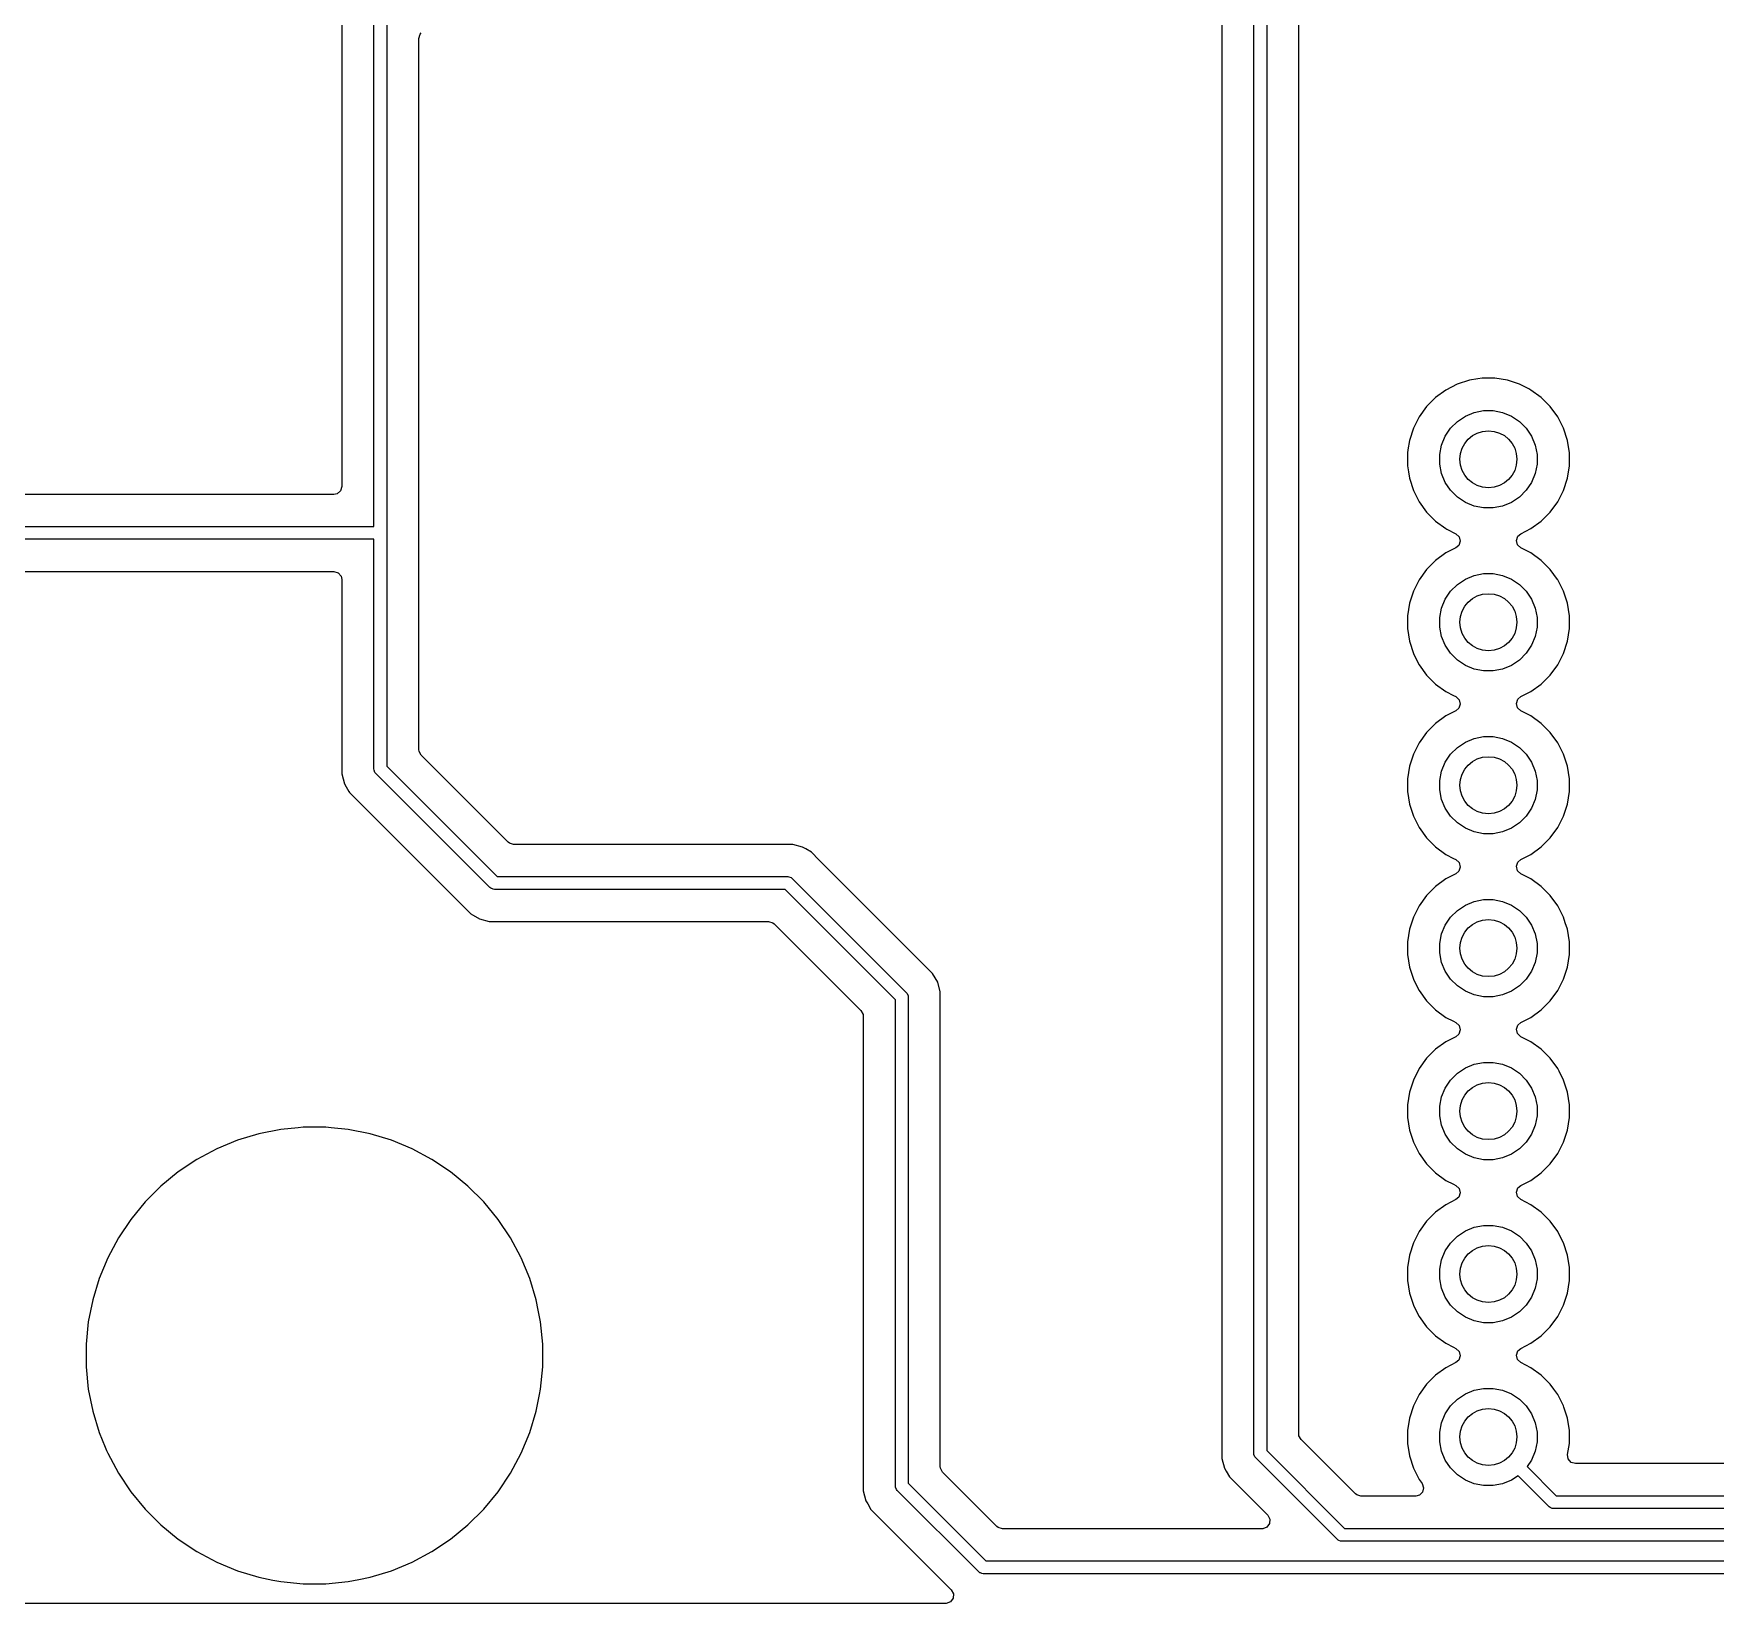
# Model space of a CAD drawing. Extents: x 82 to 229, y -139 to -91.
# Drawn here: x 111.18 to 137.4, y -139.5 to -115.03 of the extents above; entities that cross this region are included whole.
import ezdxf

# ---------------------------------------------------------------- set-up
doc = ezdxf.new("R2010")
doc.units = 0
doc.layers.add('BLACK', color=7, linetype='CONTINUOUS')

msp = doc.modelspace()

# ---------------------------------------------------------------- linework, layer by layer
at = {"layer": 'BLACK', "linetype": 'CONTINUOUS'}
for p, q in [((130.202, -137.16), (130.202, -108.179854)), ((130.402, -108.179854), (130.402, -137.118578)), ((129.7015, -108.617601), (129.7015, -137.07333)), ((130.9025, -136.859903), (130.9025, -109.583298)), ((116.486, -121.158), (116.486, -114.808)), ((115.9855, -114.897059), (115.9855, -122.089)), ((116.686, -114.849422), (116.686, -121.158)), ((117.1865, -115.108097), (117.206185, -115.041058)), ((117.206185, -115.041058), (117.222819, -115.020416)), ((117.1865, -126.191902), (117.1865, -115.108097)), ((133.373367, -120.495994), (133.196305, -120.586213)), ((133.37337, -120.495993), (133.373367, -120.495994)), ((133.562362, -120.434587), (133.37337, -120.495993)), ((133.693214, -120.413862), (133.562362, -120.434587)), ((133.758639, -120.4035), (133.693214, -120.413862)), ((133.957361, -120.4035), (133.758639, -120.4035)), ((134.055498, -120.419043), (133.957361, -120.4035)), ((134.153637, -120.434587), (134.055498, -120.419043)), ((134.342629, -120.495993), (134.153637, -120.434587)), ((134.342632, -120.495994), (134.342629, -120.495993)), ((134.486238, -120.569166), (134.342632, -120.495994)), ((134.519694, -120.586213), (134.486238, -120.569166)), ((132.895021, -120.843533), (132.778213, -121.004305)), ((133.035533, -120.703021), (132.895021, -120.843533)), ((133.196305, -120.586213), (133.035533, -120.703021)), ((134.680464, -120.703019), (134.519694, -120.586213)), ((134.820981, -120.843536), (134.680464, -120.703019)), ((134.937786, -121.004305), (134.820981, -120.843536)), ((132.778213, -121.004305), (132.687994, -121.181367)), ((133.268966, -121.182592), (133.374592, -121.076966)), ((133.374592, -121.076966), (133.498796, -120.993976)), ((133.498796, -120.993976), (133.636803, -120.936811)), ((133.636803, -120.936811), (133.783311, -120.907669)), ((133.783311, -120.907669), (133.932689, -120.907669)), ((133.932689, -120.907669), (134.079197, -120.936811)), ((134.079197, -120.936811), (134.217204, -120.993976)), ((134.217204, -120.993976), (134.341408, -121.076966)), ((134.341408, -121.076966), (134.447034, -121.182592)), ((135.028005, -121.181367), (134.937786, -121.004305)), ((116.486, -122.7135), (116.486, -121.158)), ((116.686, -121.158), (116.686, -126.450578)), ((132.687993, -121.18137), (132.626587, -121.370362)), ((132.687994, -121.181367), (132.687993, -121.18137)), ((133.128811, -121.444803), (133.185976, -121.306796)), ((133.185976, -121.306796), (133.268966, -121.182592)), ((134.447034, -121.182592), (134.530024, -121.306796)), ((134.530024, -121.306796), (134.587189, -121.444803)), ((135.028005, -121.181368), (135.028005, -121.181367)), ((135.089413, -121.370364), (135.028005, -121.181368)), ((132.603158, -121.518286), (132.5955, -121.566639)), ((132.5955, -121.566639), (132.5955, -121.765361)), ((132.626587, -121.370362), (132.603158, -121.518286)), ((133.099669, -121.591311), (133.128811, -121.444803)), ((133.099669, -121.740689), (133.099669, -121.591311)), ((134.587189, -121.444803), (134.616331, -121.591311)), ((134.616331, -121.591311), (134.616331, -121.740689)), ((135.1205, -121.566639), (135.089413, -121.370364)), ((135.1205, -121.765361), (135.1205, -121.566639)), ((132.5955, -121.765361), (132.611043, -121.863498)), ((132.611043, -121.863498), (132.626587, -121.961637)), ((133.128811, -121.887197), (133.099669, -121.740689)), ((133.185976, -122.025204), (133.128811, -121.887197)), ((134.587189, -121.887197), (134.530024, -122.025204)), ((134.616331, -121.740689), (134.587189, -121.887197)), ((135.089413, -121.961636), (135.1205, -121.765361)), ((115.965815, -122.156039), (115.913011, -122.201794)), ((115.9855, -122.089), (115.965815, -122.156039)), ((132.626587, -121.961637), (132.687993, -122.150629)), ((132.687993, -122.150629), (132.687994, -122.150632)), ((132.687994, -122.150632), (132.714063, -122.201794)), ((133.268966, -122.149408), (133.185976, -122.025204)), ((133.374592, -122.255034), (133.268966, -122.149408)), ((134.447034, -122.149408), (134.341408, -122.255034)), ((134.530024, -122.025204), (134.447034, -122.149408)), ((134.937787, -122.327694), (135.028005, -122.150632)), ((135.028005, -122.150632), (135.089413, -121.961636)), ((115.8615, -122.213), (107.895999, -122.213)), ((115.913011, -122.201794), (115.8615, -122.213)), ((132.714063, -122.201794), (132.778213, -122.327694)), ((132.778213, -122.327694), (132.895019, -122.488464)), ((133.498796, -122.338024), (133.374592, -122.255034)), ((133.636803, -122.395189), (133.498796, -122.338024)), ((133.783311, -122.424331), (133.636803, -122.395189)), ((134.079197, -122.395189), (133.932689, -122.424331)), ((134.217204, -122.338024), (134.079197, -122.395189)), ((134.341408, -122.255034), (134.217204, -122.338024)), ((134.820981, -122.488464), (134.937787, -122.327694)), ((132.895019, -122.488464), (133.035536, -122.628981)), ((133.035536, -122.628981), (133.196306, -122.745787)), ((133.932689, -122.424331), (133.783311, -122.424331)), ((134.519694, -122.745787), (134.680464, -122.628981)), ((134.680464, -122.628981), (134.820981, -122.488464)), ((107.2715, -122.7135), (116.486, -122.7135)), ((116.486, -122.9135), (107.2715, -122.9135)), ((116.486, -126.492), (116.486, -122.9135)), ((133.196306, -122.745787), (133.21134, -122.753447)), ((133.21134, -122.753447), (133.35278, -122.825515)), ((133.35278, -122.825515), (133.403576, -122.87349)), ((133.420371, -122.941311), (133.397833, -123.007446)), ((133.403576, -122.87349), (133.420371, -122.941311)), ((134.295628, -122.930689), (134.318165, -122.864554)), ((134.312423, -122.99851), (134.295628, -122.930689)), ((134.318165, -122.864554), (134.363218, -122.825515)), ((134.363218, -122.825515), (134.519694, -122.745787)), ((133.196305, -123.126213), (133.035533, -123.243021)), ((133.35278, -123.046485), (133.196305, -123.126213)), ((133.397833, -123.007446), (133.35278, -123.046485)), ((134.363218, -123.046484), (134.312423, -122.99851)), ((134.519694, -123.126213), (134.363218, -123.046484)), ((134.680464, -123.243019), (134.519694, -123.126213)), ((107.896, -123.414), (115.8615, -123.414)), ((115.8615, -123.414), (115.928539, -123.433685)), ((115.928539, -123.433685), (115.974294, -123.486489)), ((132.895021, -123.383533), (132.778213, -123.544305)), ((133.035533, -123.243021), (132.895021, -123.383533)), ((133.636803, -123.476811), (133.783311, -123.447669)), ((133.783311, -123.447669), (133.932689, -123.447669)), ((133.932689, -123.447669), (134.079197, -123.476811)), ((134.820981, -123.383536), (134.680464, -123.243019)), ((134.933205, -123.538), (134.820981, -123.383536)), ((115.974294, -123.486489), (115.9855, -123.538)), ((115.9855, -123.538), (115.9855, -126.40533)), ((132.687993, -123.72137), (132.626587, -123.910362)), ((132.687994, -123.721367), (132.687993, -123.72137)), ((132.778213, -123.544305), (132.687994, -123.721367)), ((133.185976, -123.846796), (133.268966, -123.722592)), ((133.268966, -123.722592), (133.374592, -123.616966)), ((133.374592, -123.616966), (133.498796, -123.533976)), ((133.498796, -123.533976), (133.636803, -123.476811)), ((134.079197, -123.476811), (134.217204, -123.533976)), ((134.217204, -123.533976), (134.341408, -123.616966)), ((134.341408, -123.616966), (134.447034, -123.722592)), ((134.447034, -123.722592), (134.530024, -123.846796)), ((134.937786, -123.544305), (134.933205, -123.538)), ((135.028005, -123.721367), (134.937786, -123.544305)), ((135.028005, -123.721368), (135.028005, -123.721367)), ((135.089413, -123.910364), (135.028005, -123.721368)), ((132.626587, -123.910362), (132.5955, -124.106639)), ((133.099669, -124.131311), (133.128811, -123.984803)), ((133.128811, -123.984803), (133.185976, -123.846796)), ((134.530024, -123.846796), (134.587189, -123.984803)), ((134.587189, -123.984803), (134.616331, -124.131311)), ((135.1205, -124.106639), (135.089413, -123.910364)), ((132.5955, -124.106639), (132.5955, -124.30536)), ((133.099669, -124.280689), (133.099669, -124.131311)), ((134.616331, -124.131311), (134.616331, -124.280689)), ((135.1205, -124.305361), (135.1205, -124.106639)), ((132.5955, -124.30536), (132.626587, -124.501637)), ((132.626587, -124.501637), (132.687993, -124.690629)), ((133.128811, -124.427197), (133.099669, -124.280689)), ((133.185976, -124.565204), (133.128811, -124.427197)), ((134.587189, -124.427197), (134.530024, -124.565204)), ((134.616331, -124.280689), (134.587189, -124.427197)), ((135.028005, -124.690632), (135.089413, -124.501636)), ((135.089413, -124.501636), (135.1205, -124.305361)), ((132.687993, -124.690629), (132.687994, -124.690632)), ((132.687994, -124.690632), (132.759917, -124.831786)), ((133.268966, -124.689408), (133.185976, -124.565204)), ((133.374592, -124.795034), (133.268966, -124.689408)), ((134.447034, -124.689408), (134.341408, -124.795034)), ((134.530024, -124.565204), (134.447034, -124.689408)), ((134.937787, -124.867694), (135.028005, -124.690632)), ((132.759917, -124.831786), (132.778213, -124.867694)), ((132.778213, -124.867694), (132.895019, -125.028464)), ((132.895019, -125.028464), (133.035536, -125.168981)), ((133.498796, -124.878024), (133.374592, -124.795034)), ((133.636803, -124.935189), (133.498796, -124.878024)), ((133.783311, -124.964331), (133.636803, -124.935189)), ((133.932689, -124.964331), (133.783311, -124.964331)), ((134.079197, -124.935189), (133.932689, -124.964331)), ((134.217204, -124.878024), (134.079197, -124.935189)), ((134.341408, -124.795034), (134.217204, -124.878024)), ((134.680464, -125.168981), (134.820981, -125.028464)), ((134.820981, -125.028464), (134.937787, -124.867694)), ((133.035536, -125.168981), (133.196306, -125.285787)), ((133.196306, -125.285787), (133.314832, -125.346179)), ((134.363218, -125.365515), (134.519694, -125.285787)), ((134.519694, -125.285787), (134.680464, -125.168981)), ((133.314832, -125.346179), (133.35278, -125.365515)), ((133.35278, -125.365515), (133.403576, -125.41349)), ((133.397833, -125.547446), (133.35278, -125.586485)), ((133.420371, -125.481311), (133.397833, -125.547446)), ((133.403576, -125.41349), (133.420371, -125.481311)), ((134.295628, -125.470689), (134.318165, -125.404554)), ((134.312423, -125.53851), (134.295628, -125.470689)), ((134.363218, -125.586484), (134.312423, -125.53851)), ((134.318165, -125.404554), (134.363218, -125.365515)), ((133.035533, -125.783021), (132.895021, -125.923533)), ((133.196305, -125.666213), (133.035533, -125.783021)), ((133.35278, -125.586485), (133.196305, -125.666213)), ((134.519694, -125.666213), (134.363218, -125.586484)), ((134.680464, -125.783019), (134.519694, -125.666213)), ((134.820981, -125.923536), (134.680464, -125.783019)), ((132.778213, -126.084305), (132.687994, -126.261367)), ((132.895021, -125.923533), (132.778213, -126.084305)), ((133.374592, -126.156966), (133.498796, -126.073976)), ((133.498796, -126.073976), (133.636803, -126.016811)), ((133.636803, -126.016811), (133.783311, -125.987669)), ((133.783311, -125.987669), (133.932689, -125.987669)), ((133.932689, -125.987669), (134.079197, -126.016811)), ((134.079197, -126.016811), (134.217204, -126.073976)), ((134.217204, -126.073976), (134.341408, -126.156966)), ((134.937786, -126.084305), (134.820981, -125.923536)), ((135.028005, -126.261367), (134.937786, -126.084305)), ((117.189334, -126.21826), (117.1865, -126.191902)), ((117.222819, -126.279583), (117.189334, -126.21826)), ((118.576417, -127.633181), (117.222819, -126.279583)), ((132.687993, -126.26137), (132.626587, -126.450362)), ((132.687994, -126.261367), (132.687993, -126.26137)), ((133.185976, -126.386796), (133.268966, -126.262592)), ((133.268966, -126.262592), (133.374592, -126.156966)), ((134.341408, -126.156966), (134.447034, -126.262592)), ((134.447034, -126.262592), (134.530024, -126.386796)), ((135.028006, -126.26137), (135.028005, -126.261367)), ((135.058709, -126.355866), (135.028006, -126.26137)), ((115.985499, -126.571054), (115.985498, -126.571054)), ((115.985498, -126.571054), (116.026423, -126.723785)), ((115.9855, -126.40533), (115.985499, -126.405348)), ((115.985499, -126.405348), (115.985499, -126.571054)), ((116.487921, -126.511509), (116.486, -126.492)), ((116.502853, -126.547557), (116.487921, -126.511509)), ((116.515289, -126.562711), (116.502853, -126.547557)), ((118.29329, -128.340711), (116.515289, -126.562711)), ((116.686, -126.450578), (118.405421, -128.17)), ((132.626587, -126.450362), (132.5955, -126.646639)), ((133.099669, -126.671311), (133.128811, -126.524803)), ((133.128811, -126.524803), (133.185976, -126.386796)), ((134.530024, -126.386796), (134.587189, -126.524803)), ((134.587189, -126.524803), (134.616331, -126.671311)), ((135.089413, -126.450364), (135.058709, -126.355866)), ((135.1205, -126.646639), (135.089413, -126.450364)), ((116.026423, -126.723785), (116.055358, -126.7739)), ((116.055358, -126.7739), (116.055359, -126.773904)), ((116.055359, -126.773904), (116.05536, -126.773904)), ((116.05536, -126.773904), (116.096614, -126.84536)), ((116.096614, -126.84536), (116.105479, -126.860714)), ((116.105479, -126.860714), (116.105481, -126.860717)), ((116.105481, -126.860717), (116.224349, -126.979585)), ((132.5955, -126.646639), (132.5955, -126.84536)), ((132.5955, -126.84536), (132.626587, -127.041637)), ((133.099669, -126.820689), (133.099669, -126.671311)), ((133.128811, -126.967197), (133.099669, -126.820689)), ((134.616331, -126.820689), (134.587189, -126.967197)), ((134.616331, -126.671311), (134.616331, -126.820689)), ((135.089413, -127.041636), (135.1205, -126.845361)), ((135.1205, -126.845361), (135.1205, -126.646639)), ((116.224349, -126.979585), (116.224354, -126.979589)), ((116.224354, -126.979589), (117.995284, -128.75052)), ((132.626587, -127.041637), (132.687993, -127.230629)), ((133.185976, -127.105204), (133.128811, -126.967197)), ((133.268966, -127.229408), (133.185976, -127.105204)), ((134.530024, -127.105204), (134.447034, -127.229408)), ((134.587189, -126.967197), (134.530024, -127.105204)), ((135.028005, -127.230632), (135.089413, -127.041636)), ((132.687993, -127.230629), (132.687994, -127.230632)), ((132.687994, -127.230632), (132.778213, -127.407694)), ((133.374592, -127.335034), (133.268966, -127.229408)), ((133.498796, -127.418024), (133.374592, -127.335034)), ((134.341408, -127.335034), (134.217204, -127.418024)), ((134.447034, -127.229408), (134.341408, -127.335034)), ((134.937787, -127.407694), (135.028005, -127.230632)), ((118.597059, -127.649815), (118.576417, -127.633181)), ((118.664098, -127.6695), (118.597059, -127.649815)), ((132.778213, -127.407694), (132.895019, -127.568464)), ((132.895019, -127.568464), (133.035536, -127.708981)), ((133.636803, -127.475189), (133.498796, -127.418024)), ((133.783311, -127.504331), (133.636803, -127.475189)), ((133.932689, -127.504331), (133.783311, -127.504331)), ((134.079197, -127.475189), (133.932689, -127.504331)), ((134.217204, -127.418024), (134.079197, -127.475189)), ((134.680464, -127.708981), (134.820981, -127.568464)), ((134.820981, -127.568464), (134.937787, -127.407694)), ((122.849331, -127.6695), (118.664098, -127.6695)), ((122.849347, -127.669499), (122.849331, -127.6695)), ((122.856943, -127.669499), (122.849347, -127.669499)), ((123.015057, -127.669499), (122.856943, -127.669499)), ((123.167785, -127.710423), (123.015057, -127.669499)), ((123.2179, -127.739358), (123.167785, -127.710423)), ((123.217904, -127.739359), (123.2179, -127.739358)), ((123.217904, -127.73936), (123.217904, -127.739359)), ((123.304716, -127.78948), (123.217904, -127.73936)), ((123.304717, -127.789481), (123.304716, -127.78948)), ((123.423588, -127.908352), (123.304717, -127.789481)), ((123.42359, -127.908355), (123.423588, -127.908352)), ((125.194518, -129.679282), (123.42359, -127.908355)), ((133.035536, -127.708981), (133.196306, -127.825787)), ((133.196306, -127.825787), (133.314832, -127.886179)), ((133.314832, -127.886179), (133.35278, -127.905515)), ((133.35278, -127.905515), (133.403576, -127.95349)), ((134.318165, -127.944554), (134.363218, -127.905515)), ((134.363218, -127.905515), (134.519694, -127.825787)), ((134.519694, -127.825787), (134.680464, -127.708981)), ((118.405421, -128.17), (122.936, -128.17)), ((122.936, -128.17), (122.955509, -128.171921)), ((122.955509, -128.171921), (122.991557, -128.186853)), ((133.35278, -128.126485), (133.196305, -128.206213)), ((133.397833, -128.087446), (133.35278, -128.126485)), ((133.420371, -128.021311), (133.397833, -128.087446)), ((133.403576, -127.95349), (133.420371, -128.021311)), ((134.295628, -128.010689), (134.318165, -127.944554)), ((134.312423, -128.07851), (134.295628, -128.010689)), ((134.363218, -128.126484), (134.312423, -128.07851)), ((134.519694, -128.206213), (134.363218, -128.126484)), ((118.308443, -128.353147), (118.29329, -128.340711)), ((118.344491, -128.368079), (118.308443, -128.353147)), ((118.364, -128.37), (118.344491, -128.368079)), ((122.894578, -128.37), (118.364, -128.37)), ((124.614, -130.089421), (122.894578, -128.37)), ((122.991557, -128.186853), (123.006711, -128.199289)), ((123.006711, -128.199289), (124.784711, -129.97729)), ((133.035533, -128.323021), (132.895021, -128.463533)), ((133.196305, -128.206213), (133.035533, -128.323021)), ((134.680464, -128.323019), (134.519694, -128.206213)), ((134.820981, -128.463536), (134.680464, -128.323019)), ((132.778213, -128.624305), (132.687994, -128.801367)), ((132.895021, -128.463533), (132.778213, -128.624305)), ((133.268966, -128.802592), (133.374592, -128.696966)), ((133.374592, -128.696966), (133.498796, -128.613976)), ((133.498796, -128.613976), (133.636803, -128.556811)), ((133.636803, -128.556811), (133.783311, -128.527669)), ((133.783311, -128.527669), (133.932689, -128.527669)), ((133.932689, -128.527669), (134.079197, -128.556811)), ((134.079197, -128.556811), (134.217204, -128.613976)), ((134.217204, -128.613976), (134.341408, -128.696966)), ((134.341408, -128.696966), (134.447034, -128.802592)), ((134.937786, -128.624305), (134.820981, -128.463536)), ((135.028005, -128.801367), (134.937786, -128.624305)), ((117.995284, -128.75052), (117.995286, -128.750521)), ((117.995286, -128.750521), (117.99529, -128.750524)), ((117.99529, -128.750524), (118.132209, -128.829573)), ((118.132209, -128.829573), (118.132216, -128.829577)), ((118.132216, -128.829577), (118.284943, -128.870501)), ((118.284943, -128.870501), (118.284945, -128.870501)), ((118.284945, -128.870501), (118.450654, -128.870501)), ((118.450654, -128.870501), (118.45067, -128.8705)), ((118.45067, -128.8705), (122.635903, -128.8705)), ((122.635903, -128.8705), (122.702942, -128.890185)), ((122.702942, -128.890185), (122.723584, -128.906819)), ((122.723584, -128.906819), (124.077181, -130.260416)), ((132.687993, -128.80137), (132.626587, -128.990362)), ((132.687994, -128.801367), (132.687993, -128.80137)), ((133.128811, -129.064803), (133.185976, -128.926796)), ((133.185976, -128.926796), (133.268966, -128.802592)), ((134.447034, -128.802592), (134.530024, -128.926796)), ((134.530024, -128.926796), (134.587189, -129.064803)), ((135.028006, -128.80137), (135.028005, -128.801367)), ((135.056863, -128.890185), (135.028006, -128.80137)), ((135.089413, -128.990364), (135.056863, -128.890185)), ((132.626587, -128.990362), (132.5955, -129.186639)), ((132.5955, -129.186639), (132.5955, -129.38536)), ((133.099669, -129.211311), (133.128811, -129.064803)), ((133.099669, -129.360689), (133.099669, -129.211311)), ((134.587189, -129.064803), (134.616331, -129.211311)), ((134.616331, -129.211311), (134.616331, -129.360689)), ((135.1205, -129.186639), (135.089413, -128.990364)), ((135.1205, -129.385361), (135.1205, -129.186639)), ((132.5955, -129.38536), (132.626587, -129.581637)), ((133.128811, -129.507197), (133.099669, -129.360689)), ((134.616331, -129.360689), (134.587189, -129.507197)), ((135.089413, -129.581636), (135.1205, -129.385361)), ((125.194524, -129.67929), (125.194518, -129.679282)), ((125.273573, -129.816209), (125.194524, -129.67929)), ((132.626587, -129.581637), (132.687993, -129.770629)), ((133.185976, -129.645204), (133.128811, -129.507197)), ((133.268966, -129.769408), (133.185976, -129.645204)), ((134.530024, -129.645204), (134.447034, -129.769408)), ((134.587189, -129.507197), (134.530024, -129.645204)), ((135.028005, -129.770632), (135.089413, -129.581636)), ((124.784711, -129.97729), (124.797147, -129.992443)), ((124.797147, -129.992443), (124.812079, -130.028491)), ((125.273576, -129.816214), (125.273573, -129.816209)), ((125.314501, -129.968944), (125.273576, -129.816214)), ((125.314501, -130.137047), (125.314501, -129.968944)), ((132.687993, -129.770629), (132.687994, -129.770632)), ((132.687994, -129.770632), (132.71122, -129.816214)), ((132.71122, -129.816214), (132.778213, -129.947694)), ((132.778213, -129.947694), (132.895019, -130.108464)), ((133.374592, -129.875034), (133.268966, -129.769408)), ((133.498796, -129.958024), (133.374592, -129.875034)), ((133.636803, -130.015189), (133.498796, -129.958024)), ((133.783311, -130.044331), (133.636803, -130.015189)), ((134.079197, -130.015189), (133.932689, -130.044331)), ((134.217204, -129.958024), (134.079197, -130.015189)), ((134.341408, -129.875034), (134.217204, -129.958024)), ((134.447034, -129.769408), (134.341408, -129.875034)), ((134.820981, -130.108464), (134.937787, -129.947694)), ((134.937787, -129.947694), (135.028005, -129.770632)), ((124.077181, -130.260416), (124.110666, -130.321739)), ((124.614, -137.668), (124.614, -130.089421)), ((124.812079, -130.028491), (124.814, -130.048)), ((124.814, -130.048), (124.814, -137.626578)), ((125.3145, -130.13706), (125.314501, -130.137047)), ((125.3145, -137.367903), (125.3145, -130.13706)), ((132.895019, -130.108464), (133.035536, -130.248981)), ((133.035536, -130.248981), (133.196306, -130.365787)), ((133.932689, -130.044331), (133.783311, -130.044331)), ((134.519694, -130.365787), (134.680464, -130.248981)), ((134.680464, -130.248981), (134.820981, -130.108464)), ((124.110666, -130.321739), (124.1135, -130.348097)), ((124.1135, -130.348097), (124.1135, -137.58133)), ((133.196306, -130.365787), (133.314832, -130.426179)), ((133.314832, -130.426179), (133.35278, -130.445515)), ((133.35278, -130.445515), (133.403576, -130.49349)), ((133.403576, -130.49349), (133.420371, -130.561311)), ((134.295628, -130.550689), (134.318165, -130.484554)), ((134.318165, -130.484554), (134.363218, -130.445515)), ((134.363218, -130.445515), (134.519694, -130.365787)), ((133.196305, -130.746213), (133.035533, -130.863021)), ((133.35278, -130.666485), (133.196305, -130.746213)), ((133.397833, -130.627446), (133.35278, -130.666485)), ((133.420371, -130.561311), (133.397833, -130.627446)), ((134.312423, -130.61851), (134.295628, -130.550689)), ((134.363218, -130.666484), (134.312423, -130.61851)), ((134.519694, -130.746213), (134.363218, -130.666484)), ((134.680464, -130.863019), (134.519694, -130.746213)), ((132.895021, -131.003533), (132.778213, -131.164305)), ((133.035533, -130.863021), (132.895021, -131.003533)), ((133.636803, -131.096811), (133.783311, -131.067669)), ((133.783311, -131.067669), (133.932689, -131.067669)), ((133.932689, -131.067669), (134.079197, -131.096811)), ((134.820981, -131.003536), (134.680464, -130.863019)), ((134.937787, -131.164306), (134.820981, -131.003536)), ((132.778213, -131.164305), (132.687994, -131.341367)), ((133.268966, -131.342592), (133.374592, -131.236966)), ((133.374592, -131.236966), (133.498796, -131.153976)), ((133.498796, -131.153976), (133.636803, -131.096811)), ((134.079197, -131.096811), (134.217204, -131.153976)), ((134.217204, -131.153976), (134.341408, -131.236966)), ((134.341408, -131.236966), (134.447034, -131.342592)), ((134.958937, -131.205815), (134.937787, -131.164306)), ((135.028005, -131.341367), (134.958937, -131.205815)), ((132.626587, -131.530362), (132.5955, -131.726639)), ((132.687993, -131.34137), (132.626587, -131.530362)), ((132.687994, -131.341367), (132.687993, -131.34137)), ((133.128811, -131.604803), (133.185976, -131.466796)), ((133.185976, -131.466796), (133.268966, -131.342592)), ((134.447034, -131.342592), (134.530024, -131.466796)), ((134.530024, -131.466796), (134.587189, -131.604803)), ((135.028005, -131.341368), (135.028005, -131.341367)), ((135.089413, -131.530364), (135.028005, -131.341368)), ((135.1205, -131.726639), (135.089413, -131.530364)), ((132.5955, -131.726639), (132.5955, -131.92536)), ((133.099669, -131.751311), (133.128811, -131.604803)), ((133.099669, -131.900689), (133.099669, -131.751311)), ((134.587189, -131.604803), (134.616331, -131.751311)), ((134.616331, -131.751311), (134.616331, -131.900689)), ((135.1205, -131.925361), (135.1205, -131.726639)), ((115.036575, -132.111212), (114.69363, -132.179426)), ((115.036592, -132.111209), (115.036575, -132.111212)), ((115.306132, -132.084662), (115.036592, -132.111209)), ((115.384589, -132.076935), (115.306132, -132.084662)), ((115.734281, -132.076935), (115.384589, -132.076935)), ((115.819113, -132.08529), (115.734281, -132.076935)), ((116.082277, -132.111209), (115.819113, -132.08529)), ((116.082294, -132.111212), (116.082277, -132.111209)), ((116.425239, -132.179426), (116.082294, -132.111212)), ((132.5955, -131.92536), (132.626587, -132.121637)), ((133.128811, -132.047197), (133.099669, -131.900689)), ((133.185976, -132.185204), (133.128811, -132.047197)), ((134.587189, -132.047197), (134.530024, -132.185204)), ((134.616331, -131.900689), (134.587189, -132.047197)), ((135.089413, -132.121636), (135.1205, -131.925361)), ((114.358974, -132.280942), (114.035901, -132.414764)), ((114.693619, -132.179429), (114.358974, -132.280942)), ((114.69363, -132.179426), (114.693619, -132.179429)), ((116.42525, -132.179429), (116.425239, -132.179426)), ((116.759895, -132.280942), (116.42525, -132.179429)), ((117.082968, -132.414764), (116.759895, -132.280942)), ((132.626587, -132.121637), (132.687993, -132.310629)), ((132.687993, -132.310629), (132.687994, -132.310632)), ((132.687994, -132.310632), (132.741053, -132.414764)), ((133.268966, -132.309408), (133.185976, -132.185204)), ((133.374592, -132.415034), (133.268966, -132.309408)), ((134.447034, -132.309408), (134.341408, -132.415034)), ((134.530024, -132.185204), (134.447034, -132.309408)), ((134.937787, -132.487694), (135.028005, -132.310632)), ((135.028005, -132.310632), (135.089413, -132.121636)), ((113.727496, -132.579611), (113.436754, -132.773879)), ((113.727514, -132.5796), (113.727496, -132.579611)), ((114.035896, -132.414766), (113.727514, -132.5796)), ((114.035901, -132.414764), (114.035896, -132.414766)), ((117.082973, -132.414766), (117.082968, -132.414764)), ((117.391355, -132.5796), (117.082973, -132.414766)), ((117.391362, -132.579604), (117.391355, -132.5796)), ((117.391367, -132.579607), (117.391362, -132.579604)), ((117.682124, -132.773885), (117.391367, -132.579607)), ((132.741053, -132.414764), (132.778213, -132.487694)), ((132.778213, -132.487694), (132.895019, -132.648464)), ((133.498796, -132.498024), (133.374592, -132.415034)), ((133.636803, -132.555189), (133.498796, -132.498024)), ((133.783311, -132.584331), (133.636803, -132.555189)), ((133.932689, -132.584331), (133.783311, -132.584331)), ((134.079197, -132.555189), (133.932689, -132.584331)), ((134.217204, -132.498024), (134.079197, -132.555189)), ((134.341408, -132.415034), (134.217204, -132.498024)), ((134.820981, -132.648464), (134.937787, -132.487694)), ((113.43674, -132.773889), (113.166425, -132.995731)), ((113.436754, -132.773879), (113.43674, -132.773889)), ((117.682128, -132.773888), (117.682124, -132.773885)), ((117.682129, -132.773889), (117.682128, -132.773888)), ((117.952444, -132.995731), (117.682129, -132.773889)), ((132.895019, -132.648464), (133.035536, -132.788981)), ((133.035536, -132.788981), (133.196306, -132.905787)), ((134.519694, -132.905787), (134.680464, -132.788981)), ((134.680464, -132.788981), (134.820981, -132.648464)), ((113.166425, -132.995731), (112.919166, -133.24299)), ((118.199703, -133.24299), (117.952444, -132.995731)), ((133.196306, -132.905787), (133.313654, -132.965579)), ((133.313654, -132.965579), (133.35278, -132.985515)), ((133.35278, -132.985515), (133.403576, -133.03349)), ((133.420371, -133.101311), (133.397833, -133.167446)), ((133.403576, -133.03349), (133.420371, -133.101311)), ((134.295628, -133.090689), (134.318165, -133.024554)), ((134.312423, -133.15851), (134.295628, -133.090689)), ((134.363218, -133.206484), (134.312423, -133.15851)), ((134.318165, -133.024554), (134.363218, -132.985515)), ((134.363218, -132.985515), (134.519694, -132.905787)), ((112.919166, -133.24299), (112.697324, -133.513305)), ((118.199707, -133.242995), (118.199703, -133.24299)), ((118.199708, -133.242996), (118.199707, -133.242995)), ((118.42155, -133.513311), (118.199708, -133.242996)), ((133.035533, -133.403021), (132.895021, -133.543533)), ((133.196305, -133.286213), (133.035533, -133.403021)), ((133.35278, -133.206485), (133.196305, -133.286213)), ((133.397833, -133.167446), (133.35278, -133.206485)), ((134.519694, -133.286213), (134.363218, -133.206484)), ((134.680464, -133.403019), (134.519694, -133.286213)), ((134.820981, -133.543536), (134.680464, -133.403019)), ((112.697314, -133.513319), (112.503046, -133.804061)), ((112.697324, -133.513305), (112.697314, -133.513319)), ((118.615828, -133.804068), (118.42155, -133.513311)), ((132.895021, -133.543533), (132.778213, -133.704305)), ((133.498796, -133.693976), (133.636803, -133.636811)), ((133.636803, -133.636811), (133.783311, -133.607669)), ((133.783311, -133.607669), (133.932689, -133.607669)), ((133.932689, -133.607669), (134.079197, -133.636811)), ((134.079197, -133.636811), (134.217204, -133.693976)), ((134.937787, -133.704306), (134.820981, -133.543536)), ((112.503035, -133.804079), (112.338201, -134.112461)), ((112.503046, -133.804061), (112.503035, -133.804079)), ((118.615833, -133.804077), (118.615828, -133.804068)), ((118.615834, -133.804079), (118.615833, -133.804077)), ((118.774831, -134.101542), (118.615834, -133.804079)), ((132.687993, -133.88137), (132.626587, -134.070362)), ((132.687994, -133.881367), (132.687993, -133.88137)), ((132.778213, -133.704305), (132.687994, -133.881367)), ((133.185976, -134.006796), (133.268966, -133.882592)), ((133.268966, -133.882592), (133.374592, -133.776966)), ((133.374592, -133.776966), (133.498796, -133.693976)), ((134.217204, -133.693976), (134.341408, -133.776966)), ((134.341408, -133.776966), (134.447034, -133.882592)), ((134.447034, -133.882592), (134.530024, -134.006796)), ((134.950165, -133.728599), (134.937787, -133.704306)), ((135.028005, -133.881367), (134.950165, -133.728599)), ((135.028005, -133.881368), (135.028005, -133.881367)), ((135.089413, -134.070364), (135.028005, -133.881368)), ((112.338199, -134.112466), (112.204377, -134.435539)), ((112.338201, -134.112461), (112.338199, -134.112466)), ((118.780672, -134.112469), (118.774831, -134.101542)), ((118.914493, -134.435541), (118.780672, -134.112469)), ((132.626587, -134.070362), (132.5955, -134.266639)), ((133.099669, -134.291311), (133.128811, -134.144803)), ((133.128811, -134.144803), (133.185976, -134.006796)), ((134.530024, -134.006796), (134.587189, -134.144803)), ((134.587189, -134.144803), (134.616331, -134.291311)), ((135.1205, -134.266639), (135.089413, -134.070364)), ((112.204377, -134.435539), (112.102864, -134.770184)), ((119.016003, -134.770175), (118.914493, -134.435541)), ((132.5955, -134.266639), (132.5955, -134.46536)), ((132.5955, -134.46536), (132.626587, -134.661637)), ((133.099669, -134.440689), (133.099669, -134.291311)), ((133.128811, -134.587197), (133.099669, -134.440689)), ((134.616331, -134.440689), (134.587189, -134.587197)), ((134.616331, -134.291311), (134.616331, -134.440689)), ((135.089413, -134.661636), (135.1205, -134.465361)), ((135.1205, -134.465361), (135.1205, -134.266639)), ((132.626587, -134.661637), (132.687993, -134.850629)), ((133.185976, -134.725204), (133.128811, -134.587197)), ((133.268966, -134.849408), (133.185976, -134.725204)), ((134.530024, -134.725204), (134.447034, -134.849408)), ((134.587189, -134.587197), (134.530024, -134.725204)), ((135.028005, -134.850632), (135.089413, -134.661636)), ((112.102861, -134.770195), (112.034647, -135.11314)), ((112.102864, -134.770184), (112.102861, -134.770195)), ((119.016004, -134.770181), (119.016003, -134.770175)), ((119.016005, -134.770184), (119.016004, -134.770181)), ((119.016008, -134.770195), (119.016005, -134.770184)), ((119.047364, -134.927837), (119.016008, -134.770195)), ((119.084224, -135.113147), (119.047364, -134.927837)), ((132.687993, -134.850629), (132.687994, -134.850632)), ((132.687994, -134.850632), (132.702025, -134.878168)), ((132.702025, -134.878168), (132.778213, -135.027694)), ((133.374592, -134.955034), (133.268966, -134.849408)), ((133.498796, -135.038024), (133.374592, -134.955034)), ((134.341408, -134.955034), (134.217204, -135.038024)), ((134.447034, -134.849408), (134.341408, -134.955034)), ((134.937787, -135.027694), (135.028005, -134.850632)), ((112.034644, -135.113157), (112.00037, -135.461157)), ((112.034647, -135.11314), (112.034644, -135.113157)), ((119.1185, -135.461154), (119.084224, -135.113147)), ((132.778213, -135.027694), (132.895019, -135.188464)), ((132.895019, -135.188464), (133.035536, -135.328981)), ((133.636803, -135.095189), (133.498796, -135.038024)), ((133.783311, -135.124331), (133.636803, -135.095189)), ((133.932689, -135.124331), (133.783311, -135.124331)), ((134.079197, -135.095189), (133.932689, -135.124331)), ((134.217204, -135.038024), (134.079197, -135.095189)), ((134.680464, -135.328981), (134.820981, -135.188464)), ((134.820981, -135.188464), (134.937787, -135.027694)), ((112.00037, -135.461157), (112.00037, -135.810842)), ((119.1185, -135.810846), (119.1185, -135.461154)), ((133.035536, -135.328981), (133.196306, -135.445787)), ((133.196306, -135.445787), (133.314832, -135.506179)), ((133.314832, -135.506179), (133.35278, -135.525515)), ((133.35278, -135.525515), (133.403576, -135.57349)), ((134.318165, -135.564554), (134.363218, -135.525515)), ((134.363218, -135.525515), (134.519694, -135.445787)), ((134.519694, -135.445787), (134.680464, -135.328981)), ((133.35278, -135.746485), (133.196305, -135.826213)), ((133.397833, -135.707446), (133.35278, -135.746485)), ((133.420371, -135.641311), (133.397833, -135.707446)), ((133.403576, -135.57349), (133.420371, -135.641311)), ((134.295628, -135.630689), (134.318165, -135.564554)), ((134.312423, -135.69851), (134.295628, -135.630689)), ((134.363218, -135.746484), (134.312423, -135.69851)), ((134.519694, -135.826213), (134.363218, -135.746484)), ((112.00037, -135.810842), (112.034644, -136.158842)), ((119.084224, -136.158853), (119.1185, -135.810846)), ((133.035533, -135.943021), (132.895021, -136.083533)), ((133.196305, -135.826213), (133.035533, -135.943021)), ((134.680464, -135.943019), (134.519694, -135.826213)), ((134.820981, -136.083536), (134.680464, -135.943019)), ((112.034644, -136.158842), (112.034647, -136.158859)), ((112.034647, -136.158859), (112.102861, -136.501804)), ((119.016008, -136.501804), (119.067226, -136.244306)), ((119.067226, -136.244306), (119.084224, -136.158853)), ((132.778213, -136.244305), (132.687994, -136.421367)), ((132.895021, -136.083533), (132.778213, -136.244305)), ((133.374592, -136.316966), (133.498796, -136.233976)), ((133.498796, -136.233976), (133.636803, -136.176811)), ((133.636803, -136.176811), (133.783311, -136.147669)), ((133.783311, -136.147669), (133.932689, -136.147669)), ((133.932689, -136.147669), (134.079197, -136.176811)), ((134.079197, -136.176811), (134.217204, -136.233976)), ((134.217204, -136.233976), (134.341408, -136.316966)), ((134.875706, -136.158859), (134.820981, -136.083536)), ((134.937786, -136.244305), (134.875706, -136.158859)), ((135.028005, -136.421367), (134.937786, -136.244305)), ((112.102861, -136.501804), (112.102864, -136.501815)), ((112.102864, -136.501815), (112.204377, -136.83646)), ((118.914493, -136.836459), (119.016003, -136.501825)), ((119.016003, -136.501825), (119.016005, -136.501815)), ((119.016005, -136.501815), (119.016008, -136.501804)), ((132.687993, -136.42137), (132.626587, -136.610362)), ((132.687994, -136.421367), (132.687993, -136.42137)), ((133.128811, -136.684803), (133.185976, -136.546796)), ((133.185976, -136.546796), (133.268966, -136.422592)), ((133.268966, -136.422592), (133.374592, -136.316966)), ((134.341408, -136.316966), (134.447034, -136.422592)), ((134.447034, -136.422592), (134.530024, -136.546796)), ((134.530024, -136.546796), (134.587189, -136.684803)), ((135.028006, -136.42137), (135.028005, -136.421367)), ((135.033924, -136.439584), (135.028006, -136.42137)), ((135.089413, -136.610364), (135.033924, -136.439584)), ((132.626587, -136.610362), (132.5955, -136.806639)), ((132.5955, -136.806639), (132.5955, -137.00536)), ((133.099669, -136.831311), (133.128811, -136.684803)), ((133.099669, -136.980689), (133.099669, -136.831311)), ((134.587189, -136.684803), (134.616331, -136.831311)), ((134.616331, -136.831311), (134.616331, -136.980689)), ((135.1205, -136.806639), (135.089413, -136.610364)), ((135.1205, -137.005361), (135.1205, -136.806639)), ((112.204377, -136.83646), (112.299003, -137.064907)), ((112.299003, -137.064907), (112.320282, -137.116279)), ((118.780672, -137.159531), (118.914493, -136.836459)), ((129.7015, -137.07333), (129.701499, -137.073348)), ((129.701499, -137.073348), (129.701499, -137.239054)), ((130.905334, -136.886261), (130.9025, -136.859903)), ((130.938819, -136.947584), (130.905334, -136.886261)), ((131.784416, -137.793181), (130.938819, -136.947584)), ((132.5955, -137.00536), (132.626587, -137.201637)), ((133.128811, -137.127197), (133.099669, -136.980689)), ((134.616331, -136.980689), (134.587189, -137.127197)), ((135.093141, -137.178103), (135.1205, -137.005361)), ((112.320282, -137.116279), (112.338199, -137.159533)), ((112.338199, -137.159533), (112.338201, -137.159538)), ((112.338201, -137.159538), (112.503035, -137.46792)), ((118.615828, -137.467932), (118.780672, -137.159531)), ((129.701499, -137.239054), (129.701498, -137.239054)), ((129.701498, -137.239054), (129.742423, -137.391785)), ((130.203921, -137.179509), (130.202, -137.16)), ((130.218853, -137.215557), (130.203921, -137.179509)), ((130.231289, -137.230711), (130.218853, -137.215557)), ((131.501289, -138.500711), (130.231289, -137.230711)), ((130.402, -137.118578), (131.613422, -138.33)), ((132.626587, -137.201637), (132.687993, -137.390629)), ((133.185976, -137.265204), (133.128811, -137.127197)), ((133.268966, -137.389408), (133.185976, -137.265204)), ((134.530024, -137.265204), (134.461371, -137.367949)), ((134.587189, -137.127197), (134.530024, -137.265204)), ((135.092876, -137.179853), (135.093141, -137.178103)), ((135.10282, -137.249011), (135.092876, -137.179853)), ((135.148575, -137.301815), (135.10282, -137.249011)), ((135.215614, -137.3215), (135.148575, -137.301815)), ((145.749903, -137.3215), (135.215614, -137.3215)), ((112.503035, -137.46792), (112.503046, -137.467938)), ((112.503046, -137.467938), (112.697314, -137.75868)), ((118.42155, -137.758689), (118.615828, -137.467932)), ((124.1135, -137.58133), (124.113499, -137.581348)), ((124.113499, -137.581348), (124.113499, -137.747054)), ((125.317334, -137.394261), (125.3145, -137.367903)), ((125.350819, -137.455584), (125.317334, -137.394261)), ((126.196416, -138.301181), (125.350819, -137.455584)), ((129.742423, -137.391785), (129.768074, -137.436214)), ((129.768074, -137.436214), (129.768076, -137.436216)), ((129.768076, -137.436216), (129.821479, -137.528714)), ((129.821479, -137.528714), (129.821481, -137.528717)), ((129.821481, -137.528717), (129.940349, -137.647585)), ((132.687993, -137.390629), (132.687994, -137.390632)), ((132.687994, -137.390632), (132.778215, -137.567697)), ((132.778215, -137.567697), (132.82538, -137.632615)), ((133.374592, -137.495034), (133.268966, -137.389408)), ((133.498796, -137.578024), (133.374592, -137.495034)), ((133.636803, -137.635189), (133.498796, -137.578024)), ((134.217204, -137.578024), (134.079197, -137.635189)), ((134.319949, -137.509371), (134.217204, -137.578024)), ((134.803289, -137.992711), (134.319949, -137.509371)), ((134.461371, -137.367949), (134.915422, -137.822)), ((112.697314, -137.75868), (112.697324, -137.758694)), ((112.697324, -137.758694), (112.919166, -138.029009)), ((118.199708, -138.029004), (118.42155, -137.758689)), ((124.113499, -137.747054), (124.113498, -137.747054)), ((124.113498, -137.747054), (124.154423, -137.899784)), ((124.615921, -137.687509), (124.614, -137.668)), ((124.630853, -137.723557), (124.615921, -137.687509)), ((124.643289, -137.738711), (124.630853, -137.723557)), ((125.913289, -139.008711), (124.643289, -137.738711)), ((124.814, -137.626578), (126.025422, -138.838)), ((129.940349, -137.647585), (129.940355, -137.64759)), ((129.940355, -137.64759), (130.418584, -138.125819)), ((131.805058, -137.809815), (131.784416, -137.793181)), ((131.872097, -137.8295), (131.805058, -137.809815)), ((132.725062, -137.8295), (131.872097, -137.8295)), ((132.782929, -137.81517), (132.725062, -137.8295)), ((132.833034, -137.766475), (132.782929, -137.81517)), ((132.82538, -137.632615), (132.84886, -137.698421)), ((132.84886, -137.698421), (132.833034, -137.766475)), ((133.783311, -137.664331), (133.636803, -137.635189)), ((133.932689, -137.664331), (133.783311, -137.664331)), ((134.079197, -137.635189), (133.932689, -137.664331)), ((134.915422, -137.822), (146.008578, -137.822)), ((112.919166, -138.029009), (113.166425, -138.276268)), ((117.952439, -138.276273), (118.199708, -138.029004)), ((124.154423, -137.899784), (124.154424, -137.899788)), ((124.154424, -137.899788), (124.183114, -137.949481)), ((124.183114, -137.949481), (124.183115, -137.949481)), ((124.183115, -137.949481), (124.233477, -138.036712)), ((124.233477, -138.036712), (124.233481, -138.036717)), ((124.233481, -138.036717), (124.352349, -138.155585)), ((130.418584, -138.125819), (130.452069, -138.187142)), ((134.818443, -138.005147), (134.803289, -137.992711)), ((134.854491, -138.020079), (134.818443, -138.005147)), ((134.874, -138.022), (134.854491, -138.020079)), ((146.05, -138.022), (134.874, -138.022)), ((113.166425, -138.276268), (113.16643, -138.276272)), ((113.16643, -138.276272), (113.166431, -138.276273)), ((113.166431, -138.276273), (113.436746, -138.498115)), ((117.682124, -138.498115), (117.952439, -138.276273)), ((124.352349, -138.155585), (124.352355, -138.15559)), ((124.352355, -138.15559), (125.484584, -139.287819)), ((126.217058, -138.317815), (126.196416, -138.301181)), ((126.284097, -138.3375), (126.217058, -138.317815)), ((130.330903, -138.3375), (126.284097, -138.3375)), ((130.339749, -138.337184), (130.330903, -138.3375)), ((130.405213, -138.312767), (130.339749, -138.337184)), ((130.447085, -138.256834), (130.405213, -138.312767)), ((130.452069, -138.187142), (130.447085, -138.256834)), ((131.613422, -138.33), (146.516578, -138.33)), ((113.436746, -138.498115), (113.727503, -138.692393)), ((117.391367, -138.692393), (117.682124, -138.498115)), ((131.516442, -138.513147), (131.501289, -138.500711)), ((131.527, -138.51752), (131.516442, -138.513147)), ((131.552491, -138.528079), (131.527, -138.51752)), ((131.572, -138.53), (131.552491, -138.528079)), ((146.558, -138.53), (131.572, -138.53)), ((113.727503, -138.692393), (113.727512, -138.692398)), ((113.727512, -138.692398), (113.727514, -138.692399)), ((113.727514, -138.692399), (114.035896, -138.857233)), ((114.035896, -138.857233), (114.035898, -138.857233)), ((114.035898, -138.857233), (114.035904, -138.857237)), ((114.035904, -138.857237), (114.358976, -138.991058)), ((116.759894, -138.991058), (117.082966, -138.857237)), ((117.082966, -138.857237), (117.391367, -138.692393)), ((126.025422, -138.838), (147.024578, -138.838)), ((114.358976, -138.991058), (114.69361, -139.092568)), ((114.69361, -139.092568), (114.693616, -139.092569)), ((114.693616, -139.092569), (114.693619, -139.09257)), ((114.693619, -139.09257), (114.69363, -139.092573)), ((114.69363, -139.092573), (114.908686, -139.135349)), ((114.908686, -139.135349), (115.036582, -139.160789)), ((115.036582, -139.160789), (115.384589, -139.195065)), ((115.384589, -139.195065), (115.384592, -139.195065)), ((115.384592, -139.195065), (115.734278, -139.195065)), ((115.734278, -139.195065), (115.734281, -139.195065)), ((115.734281, -139.195065), (116.082288, -139.160789)), ((116.082288, -139.160789), (116.252047, -139.127021)), ((116.252047, -139.127021), (116.425239, -139.092573)), ((116.425239, -139.092573), (116.42525, -139.09257)), ((116.42525, -139.092569), (116.42526, -139.092568)), ((116.42525, -139.09257), (116.42525, -139.092569)), ((116.42526, -139.092568), (116.759894, -138.991058)), ((125.928442, -139.021147), (125.913289, -139.008711)), ((125.939, -139.02552), (125.928442, -139.021147)), ((125.964491, -139.036079), (125.939, -139.02552)), ((125.984, -139.038), (125.964491, -139.036079)), ((147.066, -139.038), (125.984, -139.038)), ((125.513085, -139.418834), (125.471213, -139.474767)), ((125.484584, -139.287819), (125.518069, -139.349142)), ((125.518069, -139.349142), (125.513085, -139.418834)), ((125.396903, -139.4995), (102.74, -139.4995)), ((125.405749, -139.499184), (125.396903, -139.4995)), ((125.471213, -139.474767), (125.405749, -139.499184))]:
    msp.add_line(p, q, dxfattribs=at)
at = {"layer": 'BLACK'}
for centre in [(133.858, -121.666), (133.858, -124.206), (133.858, -126.746), (133.858, -129.286), (133.858, -131.826), (133.858, -134.366), (133.858, -136.906)]:
    msp.add_circle(centre, 0.4445, dxfattribs=at)

doc.saveas('drawing.dxf')
